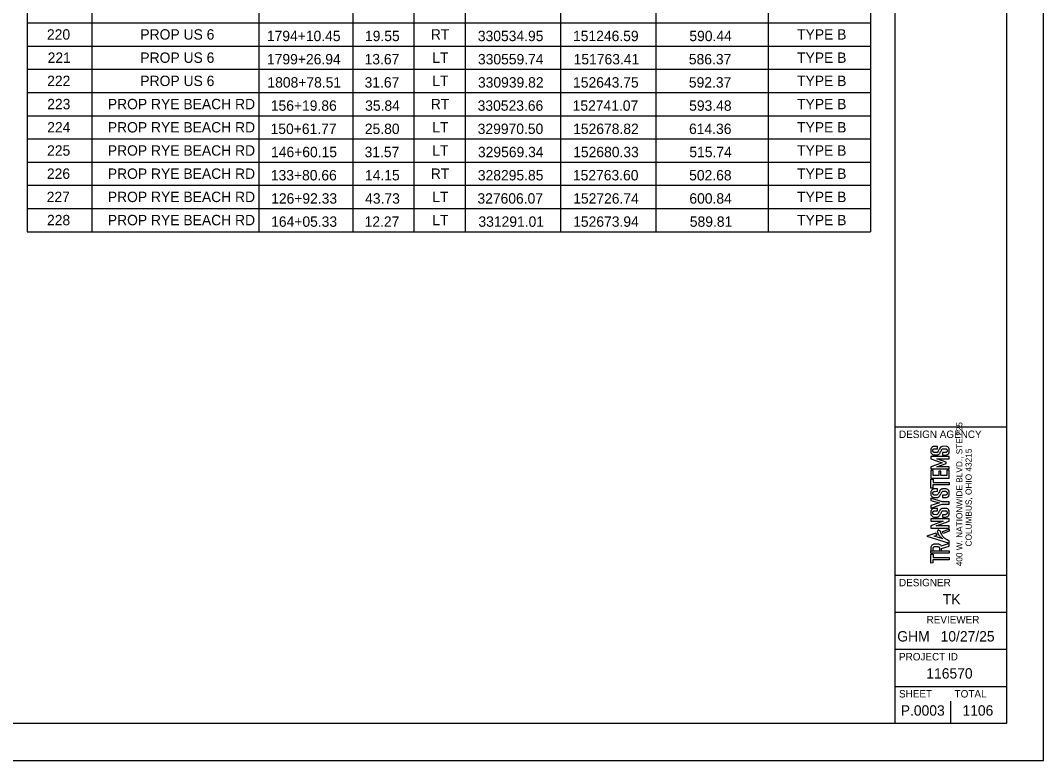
# Model space of a CAD drawing. Extents: x 0 to 74118, y -17451 to 440.
# Drawn here: x 403.9 to 680, y 0 to 199.6 of the extents above; entities that cross this region are included whole.
import ezdxf

# ---------------------------------------------------------------- set-up
doc = ezdxf.new("R2010")
doc.units = 0
for name, color, linetype in [('SC_Scratch1', 7, 'Continuous'), ('SH_Border', 7, 'Continuous'), ('SH_Cut_Line', 7, 'Continuous'), ('SH_Text', 7, 'Continuous')]:
    doc.layers.add(name, color=color, linetype=linetype)

msp = doc.modelspace()

# ---------------------------------------------------------------- linework, layer by layer
at = {"layer": 'SH_Border'}
msp.add_lwpolyline([(0, 0), (680, 0), (680, 440), (0, 440)], close=True, dxfattribs=at)
at = {"layer": 'SH_Cut_Line'}
for p, q in [((405.7, 422.96), (405.7, 142.63)), ((633.32, 422.96), (633.32, 142.63)), ((423.15, 411.76), (423.15, 142.63)), ((468.28, 411.76), (468.28, 142.63)), ((493.65, 411.76), (493.65, 142.63)), ((510.12, 411.76), (510.12, 142.63)), ((523.95, 411.76), (523.95, 142.63)), ((575.34, 411.76), (575.34, 142.63)), ((605.65, 411.76), (605.65, 142.63)), ((549.65, 399.9), (549.65, 142.63)), ((405.7, 198.96), (633.32, 198.96)), ((405.7, 192.7), (633.32, 192.7)), ((405.7, 186.44), (633.32, 186.44)), ((405.7, 180.18), (633.32, 180.18)), ((405.7, 173.92), (633.32, 173.92)), ((405.7, 167.66), (633.32, 167.66)), ((405.7, 161.4), (633.32, 161.4)), ((405.7, 155.15), (633.32, 155.15)), ((405.7, 148.89), (633.32, 148.89)), ((405.7, 142.63), (633.32, 142.63)), ((655, 70), (655, 70)), ((655.47, 70.67), (655.47, 70.67)), ((655, 10), (655, 16)), ((647.5, 13.5), (647.5, 13.5))]:
    msp.add_line(p, q, dxfattribs=at)
for points in [[(651.35, 84.08), (651.35, 84.73), (650.38, 84.73), (650.18, 84.67), (650.02, 84.6), (649.91, 84.51), (649.81, 84.41), (649.73, 84.29), (649.68, 84.17), (649.68, 84.17), (649.63, 84.04), (649.59, 83.91), (649.57, 83.82), (649.58, 83.33), (649.61, 83.18), (649.63, 83.05), (649.69, 82.92), (649.75, 82.81), (649.83, 82.7), (649.92, 82.61), (650.02, 82.55), (650.13, 82.49), (650.33, 82.42), (650.47, 82.41), (651.35, 82.41), (651.49, 82.44), (651.63, 82.5), (651.74, 82.58), (651.83, 82.66), (651.92, 82.79), (652.02, 82.92), (652.08, 83), (652.15, 83.13), (652.21, 83.27), (652.28, 83.37), (652.36, 83.5), (652.43, 83.64), (652.49, 83.77), (652.58, 83.89), (652.66, 83.97), (652.73, 84.04), (652.87, 84.08), (652.95, 84.11), (653.57, 84.1), (653.71, 84.05), (653.83, 83.99), (653.91, 83.89), (653.95, 83.8), (653.97, 83.7), (653.98, 83.43), (653.95, 83.34), (653.9, 83.25), (653.84, 83.16), (653.75, 83.12), (653.66, 83.08), (653.58, 83.05), (652.71, 83.04), (652.72, 82.39), (653.76, 82.4), (653.83, 82.43), (654.07, 82.51), (654.16, 82.55), (654.25, 82.62), (654.35, 82.73), (654.4, 82.82), (654.46, 82.94), (654.47, 82.98), (654.52, 83.1), (654.54, 83.25), (654.55, 83.36), (654.54, 83.96), (654.5, 84.12), (654.39, 84.35), (654.36, 84.43), (654.14, 84.61), (653.92, 84.7), (653.72, 84.74), (652.76, 84.73), (652.63, 84.73), (652.53, 84.69), (652.43, 84.64), (652.22, 84.49), (652.06, 84.29), (651.9, 84.02), (651.78, 83.81), (651.56, 83.4), (651.4, 83.19), (651.29, 83.1), (651.21, 83.08), (651.13, 83.06), (650.45, 83.07), (650.38, 83.1), (650.31, 83.14), (650.26, 83.19), (650.21, 83.25), (650.18, 83.33), (650.15, 83.4), (650.16, 83.44), (650.14, 83.44), (650.14, 83.71), (650.17, 83.79), (650.2, 83.87), (650.23, 83.94), (650.29, 83.98), (650.37, 84.03), (650.44, 84.06), (650.52, 84.08), (650.6, 84.08)], [(652.65, 80.31), (649.61, 79.25), (649.63, 78.63), (654.51, 78.65), (654.5, 79.24), (651.25, 79.22), (653.75, 80.13), (653.76, 80.51), (651.22, 81.37), (654.49, 81.38), (654.49, 82.01), (649.62, 82), (649.63, 81.36)], [(649.62, 78.25), (649.62, 76.19), (654.49, 76.19), (654.49, 78.28), (653.94, 78.28), (653.94, 76.87), (652.31, 76.87), (652.31, 78.04), (651.73, 78.04), (651.73, 76.86), (650.19, 76.86), (650.19, 78.26)], [(649.62, 73.49), (649.62, 75.85), (650.2, 75.85), (650.2, 74.98), (654.5, 74.98), (654.5, 74.33), (650.17, 74.33), (650.17, 73.5)], [(651.35, 72.61), (651.35, 73.25), (650.38, 73.25), (650.18, 73.2), (650.02, 73.12), (649.91, 73.03), (649.81, 72.93), (649.73, 72.81), (649.68, 72.69), (649.68, 72.69), (649.63, 72.56), (649.59, 72.43), (649.57, 72.34), (649.58, 71.85), (649.61, 71.7), (649.63, 71.57), (649.69, 71.45), (649.75, 71.33), (649.83, 71.22), (649.92, 71.14), (650.02, 71.07), (650.13, 71.01), (650.33, 70.94), (650.47, 70.93), (651.35, 70.93), (651.49, 70.96), (651.63, 71.02), (651.74, 71.1), (651.83, 71.19), (651.92, 71.31), (652.02, 71.44), (652.08, 71.52), (652.15, 71.65), (652.21, 71.79), (652.28, 71.9), (652.36, 72.02), (652.43, 72.17), (652.49, 72.29), (652.58, 72.41), (652.66, 72.49), (652.73, 72.56), (652.87, 72.61), (652.95, 72.63), (653.57, 72.62), (653.71, 72.58), (653.83, 72.51), (653.91, 72.42), (653.95, 72.32), (653.97, 72.22), (653.98, 71.95), (653.95, 71.86), (653.9, 71.77), (653.84, 71.68), (653.75, 71.64), (653.66, 71.6), (653.58, 71.57), (652.71, 71.56), (652.72, 70.91), (653.76, 70.92), (653.83, 70.95), (654.07, 71.03), (654.16, 71.08), (654.25, 71.15), (654.35, 71.25), (654.4, 71.34), (654.46, 71.46), (654.47, 71.5), (654.52, 71.62), (654.54, 71.77), (654.55, 71.88), (654.54, 72.48), (654.5, 72.64), (654.39, 72.88), (654.36, 72.95), (654.14, 73.13), (653.92, 73.22), (653.72, 73.26), (652.76, 73.25), (652.63, 73.25), (652.53, 73.21), (652.43, 73.16), (652.22, 73.01), (652.06, 72.81), (651.9, 72.54), (651.78, 72.33), (651.56, 71.92), (651.4, 71.71), (651.29, 71.62), (651.21, 71.6), (651.13, 71.58), (650.45, 71.59), (650.38, 71.63), (650.31, 71.66), (650.26, 71.71), (650.21, 71.77), (650.18, 71.85), (650.15, 71.92), (650.16, 71.96), (650.14, 71.96), (650.14, 72.23), (650.17, 72.31), (650.2, 72.39), (650.23, 72.46), (650.29, 72.5), (650.37, 72.55), (650.44, 72.58), (650.52, 72.6), (650.6, 72.6)], [(649.62, 68.81), (649.62, 68.1), (652.66, 69.11), (654.49, 69.12), (654.49, 69.78), (652.67, 69.78), (649.61, 70.8), (649.63, 70.1), (651.96, 69.46)], [(651.35, 67.34), (651.35, 67.98), (650.38, 67.98), (650.18, 67.93), (650.02, 67.85), (649.91, 67.77), (649.81, 67.66), (649.73, 67.54), (649.68, 67.42), (649.68, 67.42), (649.63, 67.3), (649.59, 67.16), (649.57, 67.07), (649.58, 66.58), (649.61, 66.44), (649.63, 66.31), (649.69, 66.18), (649.75, 66.07), (649.83, 65.96), (649.92, 65.87), (650.02, 65.8), (650.13, 65.75), (650.33, 65.68), (650.47, 65.66), (651.35, 65.66), (651.49, 65.69), (651.63, 65.76), (651.74, 65.84), (651.83, 65.92), (651.92, 66.05), (652.02, 66.17), (652.08, 66.25), (652.15, 66.39), (652.21, 66.52), (652.28, 66.63), (652.36, 66.75), (652.43, 66.9), (652.49, 67.02), (652.58, 67.14), (652.66, 67.23), (652.73, 67.3), (652.87, 67.34), (652.95, 67.37), (653.57, 67.35), (653.71, 67.31), (653.83, 67.24), (653.91, 67.15), (653.95, 67.05), (653.97, 66.96), (653.98, 66.69), (653.95, 66.6), (653.9, 66.51), (653.84, 66.41), (653.75, 66.37), (653.66, 66.33), (653.58, 66.3), (652.71, 66.29), (652.72, 65.64), (653.76, 65.65), (653.83, 65.69), (654.07, 65.76), (654.16, 65.81), (654.25, 65.88), (654.35, 65.99), (654.4, 66.07), (654.46, 66.19), (654.47, 66.24), (654.52, 66.36), (654.54, 66.51), (654.55, 66.61), (654.54, 67.21), (654.5, 67.38), (654.39, 67.61), (654.36, 67.69), (654.14, 67.86), (653.92, 67.95), (653.72, 68), (652.76, 67.98), (652.63, 67.98), (652.53, 67.94), (652.43, 67.89), (652.22, 67.74), (652.06, 67.54), (651.9, 67.27), (651.78, 67.06), (651.56, 66.66), (651.4, 66.45), (651.29, 66.35), (651.21, 66.33), (651.13, 66.31), (650.45, 66.32), (650.38, 66.36), (650.31, 66.39), (650.26, 66.44), (650.21, 66.51), (650.18, 66.58), (650.15, 66.65), (650.16, 66.69), (650.14, 66.7), (650.14, 66.97), (650.17, 67.04), (650.2, 67.12), (650.23, 67.2), (650.29, 67.23), (650.37, 67.29), (650.44, 67.31), (650.52, 67.34), (650.6, 67.33)], [(649.62, 62.68), (654.49, 62.68), (654.49, 63.3), (651.07, 63.3), (654.5, 64.54), (654.49, 65.17), (649.61, 65.17), (649.61, 64.56), (652.95, 64.56), (649.62, 63.34)], [(648.55, 60.51), (654.51, 58.65), (654.5, 59.27), (654.27, 59.36), (653.95, 59.52), (653.77, 59.61), (653.62, 59.72), (653.41, 59.86), (653.28, 59.95), (653.17, 60.06), (653.06, 60.17), (652.92, 60.3), (652.85, 60.42), (652.75, 60.53), (652.66, 60.69), (652.59, 60.83), (652.43, 61.17), (652.31, 61.44), (652.16, 61.9), (651.56, 62.22), (651.29, 61.61), (651.54, 61.16), (651.79, 60.77), (652.01, 60.5), (652.13, 60.35), (652.29, 60.2), (652.45, 60.06), (652.57, 59.94), (652.75, 59.84), (652.85, 59.78), (650.51, 60.52), (651.32, 60.79), (650.97, 61.32)], [(652.94, 61.24), (652.73, 61.77), (654.52, 62.4), (654.5, 61.82)], [(650.21, 56.6), (650.21, 57.26), (650.22, 57.35), (650.27, 57.46), (650.33, 57.55), (650.4, 57.62), (650.5, 57.66), (650.57, 57.69), (650.73, 57.69), (651.43, 57.69), (651.52, 57.68), (651.64, 57.65), (651.72, 57.62), (651.8, 57.56), (651.86, 57.49), (651.9, 57.37), (651.91, 57.28), (651.92, 57.19), (651.92, 56.6), (652.51, 56.6), (652.51, 57.19), (654.51, 57.85), (654.5, 58.52), (652.4, 57.78), (652.36, 57.89), (652.25, 58.04), (652.1, 58.18), (651.92, 58.27), (651.75, 58.33), (651.69, 58.33), (650.42, 58.34), (650.21, 58.29), (650.02, 58.18), (649.89, 58.07), (649.76, 57.88), (649.7, 57.69), (649.63, 57.5), (649.63, 57.38), (649.63, 56.6)], [(649.62, 53.27), (649.62, 55.63), (650.2, 55.63), (650.2, 54.76), (654.5, 54.76), (654.5, 54.11), (650.17, 54.11), (650.17, 53.28)], [(649.63, 55.95), (649.63, 56.6), (654.53, 56.6), (654.53, 55.95)]]:
    msp.add_lwpolyline(points, close=True, dxfattribs=at)
at = {"layer": 'SH_Text'}
for p, q in [((640, 10), (640, 430)), ((640, 90), (670, 90)), ((640, 50), (670, 50)), ((640, 40), (670, 40)), ((640, 30), (670, 30)), ((640, 20), (670, 20))]:
    msp.add_line(p, q, dxfattribs=at)
msp.add_lwpolyline([(30, 430), (670, 430), (670, 10), (30, 10)], close=True, dxfattribs=at)

# ---------------------------------------------------------------- texts
at = {"layer": 'SC_Scratch1'}
for s, p in [('220', (411.08, 194.43)), ('PROP US 6', (436.28, 194.43)), ('1794+10.45', (470.42, 194.02)), ('19.55', (496.9, 194.02)), ('RT', (514.66, 194.43)), ('330534.95', (527.35, 194.02)), ('151246.59', (553.03, 194.02)), ('590.44', (584.43, 194.02)), ('TYPE B', (613.49, 194.43)), ('221', (411.27, 188.17)), ('PROP US 6', (436.28, 188.17)), ('1799+26.94', (470.45, 187.76)), ('13.67', (496.79, 187.76)), ('LT', (515.05, 188.17)), ('330559.74', (527.38, 187.76)), ('151763.41', (553.2, 187.76)), ('586.37', (584.29, 187.76)), ('TYPE B', (613.49, 188.17)), ('222', (411.14, 181.91)), ('PROP US 6', (436.28, 181.91)), ('1808+78.51', (470.57, 181.5)), ('31.67', (496.79, 181.5)), ('LT', (515.05, 181.91)), ('330939.82', (527.38, 181.5)), ('152643.75', (553.05, 181.5)), ('592.37', (584.29, 181.5)), ('TYPE B', (613.49, 181.91)), ('223', (411.15, 175.65)), ('PROP RYE BEACH RD', (427.5, 175.65)), ('156+19.86', (471.48, 175.24)), ('35.84', (496.94, 175.24)), ('RT', (514.66, 175.65)), ('330523.66', (527.3, 175.24)), ('152741.07', (552.93, 175.24)), ('593.48', (584.37, 175.24)), ('TYPE B', (613.49, 175.65)), ('224', (411.15, 169.39)), ('PROP RYE BEACH RD', (427.5, 169.39)), ('150+61.77', (471.42, 168.98)), ('25.80', (496.86, 168.98)), ('LT', (515.05, 169.39)), ('329970.50', (527.31, 168.98)), ('152678.82', (553.07, 168.98)), ('614.36', (584.34, 168.98)), ('TYPE B', (613.49, 169.39)), ('225', (411.12, 163.13)), ('PROP RYE BEACH RD', (427.5, 163.13)), ('LT', (515.05, 163.13)), ('TYPE B', (613.49, 163.13)), ('146+60.15', (471.54, 162.72)), ('31.57', (496.79, 162.72)), ('329569.34', (527.38, 162.72)), ('152680.33', (553.08, 162.72)), ('515.74', (584.43, 162.72)), ('226', (411.07, 156.88)), ('PROP RYE BEACH RD', (427.5, 156.88)), ('133+80.66', (471.48, 156.46)), ('14.15', (496.9, 156.46)), ('RT', (514.66, 156.88)), ('328295.85', (527.35, 156.46)), ('152763.60', (553, 156.46)), ('502.68', (584.37, 156.46)), ('TYPE B', (613.49, 156.88)), ('227', (411.01, 150.62)), ('PROP RYE BEACH RD', (427.5, 150.62)), ('126+92.33', (471.57, 150.2)), ('43.73', (496.94, 150.2)), ('LT', (515.05, 150.62)), ('327606.07', (527.24, 150.2)), ('152726.74', (553.08, 150.2)), ('600.84', (584.43, 150.2)), ('TYPE B', (613.49, 150.62)), ('228', (411.09, 144.36)), ('PROP RYE BEACH RD', (427.5, 144.36)), ('164+05.33', (471.57, 143.95)), ('12.27', (496.79, 143.95)), ('LT', (515.05, 144.36)), ('331291.01', (527.51, 143.95)), ('152673.94', (553.08, 143.95)), ('589.81', (584.55, 143.95)), ('TYPE B', (613.49, 144.36))]:
    msp.add_text(s, height=2.8, dxfattribs=at).set_placement(p)
at = {"layer": 'SH_Cut_Line'}
for s, p in [('400 W. NATIONWIDE BLVD., STE 225', (658.11, 52.38)), ('COLUMBUS, OHIO 43215', (660.61, 57.74))]:
    msp.add_text(s, height=1.6667, rotation=90, dxfattribs=at).set_placement(p)
for s, height, p in [('DESIGN AGENCY', 2, (641, 87)), ('DESIGNER', 2, (641, 47)), ('TK', 2.8, (652.83, 42.1)), ('REVIEWER', 2, (648.44, 37)), ('GHM', 2.8, (640.53, 32.1)), ('10/27/25', 2.8, (652.22, 32.1)), ('PROJECT ID', 2, (641, 27)), ('116570', 2.8, (648.37, 22.1)), ('SHEET', 2, (641, 17)), ('TOTAL', 2, (656, 17)), ('P.0003', 2.8, (641.47, 12.1)), ('1106', 2.8, (658.12, 12.1))]:
    msp.add_text(s, height=height, dxfattribs=at).set_placement(p)

doc.saveas('drawing.dxf')
